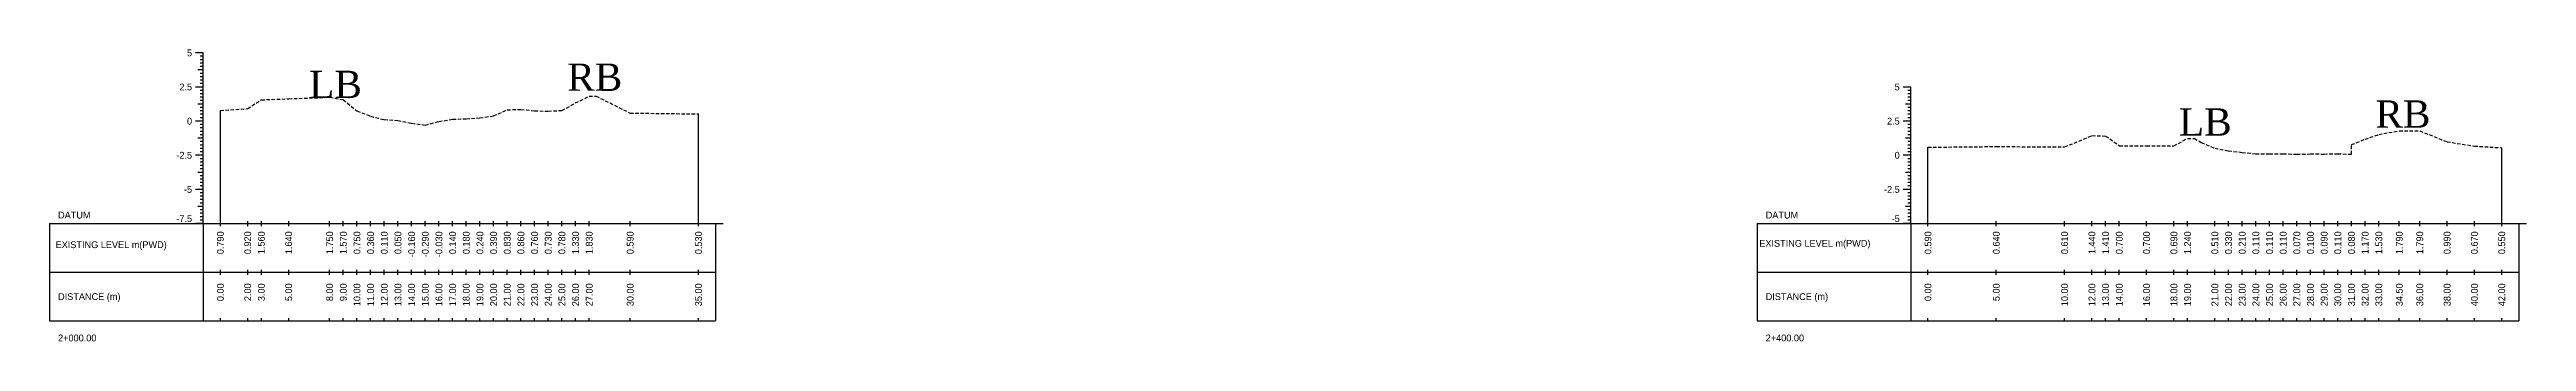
# Model space of a CAD drawing. Header units: inches. Extents: x 2552 to 3818, y -1499 to -1059.
# Drawn here: x 3636.4 to 3817.7, y -1239.3 to -1217.9 of the extents above; entities that cross this region are included whole.
import ezdxf
from ezdxf.enums import TextEntityAlignment as Align

# ---------------------------------------------------------------- set-up
doc = ezdxf.new("R2010")
doc.units = ezdxf.units.IN
doc.header["$MEASUREMENT"] = 0
doc.linetypes.add('HIDDEN', pattern=[0.375, 0.25, -0.125])
doc.layers.add('CS_Drawing', color=7, linetype='Continuous')
doc.layers.add('GL', color=3, linetype='HIDDEN')
doc.styles.add('romans', font='romans.shx')

msp = doc.modelspace()

# ---------------------------------------------------------------- linework, layer by layer
at = {"layer": 'CS_Drawing'}
for p, q in [((3647.63, -1218.17), (3647.06, -1218.17)), ((3647.63, -1218.17), (3647.23, -1218.17)), ((3647.63, -1218.17), (3647.4, -1218.17)), ((3647.63, -1230.67), (3647.63, -1218.17)), ((3647.63, -1219.42), (3647.23, -1219.42)), ((3647.63, -1218.42), (3647.4, -1218.42)), ((3647.63, -1218.67), (3647.4, -1218.67)), ((3647.63, -1218.92), (3647.4, -1218.92)), ((3647.63, -1219.17), (3647.4, -1219.17)), ((3647.63, -1219.42), (3647.4, -1219.42)), ((3647.63, -1219.67), (3647.4, -1219.67)), ((3647.63, -1219.92), (3647.4, -1219.92)), ((3647.63, -1220.17), (3647.4, -1220.17)), ((3647.63, -1220.67), (3647.06, -1220.67)), ((3647.63, -1220.67), (3647.23, -1220.67)), ((3647.63, -1221.92), (3647.23, -1221.92)), ((3647.63, -1220.42), (3647.4, -1220.42)), ((3647.63, -1220.67), (3647.4, -1220.67)), ((3647.63, -1220.92), (3647.4, -1220.92)), ((3647.63, -1221.17), (3647.4, -1221.17)), ((3647.63, -1221.42), (3647.4, -1221.42)), ((3647.63, -1221.67), (3647.4, -1221.67)), ((3647.63, -1221.92), (3647.4, -1221.92)), ((3772.63, -1220.67), (3772.06, -1220.67)), ((3772.63, -1220.67), (3772.23, -1220.67)), ((3772.63, -1221.92), (3772.23, -1221.92)), ((3772.63, -1220.67), (3772.4, -1220.67)), ((3772.63, -1220.92), (3772.4, -1220.92)), ((3772.63, -1221.17), (3772.4, -1221.17)), ((3772.63, -1221.42), (3772.4, -1221.42)), ((3772.63, -1221.67), (3772.4, -1221.67)), ((3772.63, -1221.92), (3772.4, -1221.92)), ((3772.63, -1230.67), (3772.63, -1220.67)), ((3647.63, -1223.17), (3647.06, -1223.17)), ((3647.63, -1223.17), (3647.23, -1223.17)), ((3647.63, -1222.17), (3647.4, -1222.17)), ((3647.63, -1222.42), (3647.4, -1222.42)), ((3647.63, -1222.67), (3647.4, -1222.67)), ((3647.63, -1222.92), (3647.4, -1222.92)), ((3647.63, -1223.17), (3647.4, -1223.17)), ((3647.63, -1223.42), (3647.4, -1223.42)), ((3647.63, -1223.67), (3647.4, -1223.67)), ((3648.88, -1230.67), (3648.88, -1222.38)), ((3683.88, -1230.67), (3683.88, -1222.64)), ((3772.63, -1223.17), (3772.06, -1223.17)), ((3772.63, -1223.17), (3772.23, -1223.17)), ((3772.63, -1222.17), (3772.4, -1222.17)), ((3772.63, -1222.42), (3772.4, -1222.42)), ((3772.63, -1222.67), (3772.4, -1222.67)), ((3772.63, -1222.92), (3772.4, -1222.92)), ((3772.63, -1223.17), (3772.4, -1223.17)), ((3772.63, -1223.42), (3772.4, -1223.42)), ((3772.63, -1223.67), (3772.4, -1223.67)), ((3647.63, -1224.42), (3647.23, -1224.42)), ((3647.63, -1223.92), (3647.4, -1223.92)), ((3647.63, -1224.17), (3647.4, -1224.17)), ((3647.63, -1224.42), (3647.4, -1224.42)), ((3647.63, -1224.67), (3647.4, -1224.67)), ((3647.63, -1224.92), (3647.4, -1224.92)), ((3647.63, -1225.17), (3647.4, -1225.17)), ((3647.63, -1225.42), (3647.4, -1225.42)), ((3772.63, -1224.42), (3772.23, -1224.42)), ((3772.63, -1223.92), (3772.4, -1223.92)), ((3772.63, -1224.17), (3772.4, -1224.17)), ((3772.63, -1224.42), (3772.4, -1224.42)), ((3772.63, -1224.67), (3772.4, -1224.67)), ((3772.63, -1224.92), (3772.4, -1224.92)), ((3772.63, -1225.17), (3772.4, -1225.17)), ((3772.63, -1225.42), (3772.4, -1225.42)), ((3773.88, -1230.67), (3773.88, -1225.08)), ((3815.88, -1230.67), (3815.88, -1225.12)), ((3647.63, -1225.67), (3647.06, -1225.67)), ((3647.63, -1225.67), (3647.23, -1225.67)), ((3647.63, -1226.92), (3647.23, -1226.92)), ((3647.63, -1225.67), (3647.4, -1225.67)), ((3647.63, -1225.92), (3647.4, -1225.92)), ((3647.63, -1226.17), (3647.4, -1226.17)), ((3647.63, -1226.42), (3647.4, -1226.42)), ((3647.63, -1226.67), (3647.4, -1226.67)), ((3647.63, -1226.92), (3647.4, -1226.92)), ((3647.63, -1227.17), (3647.4, -1227.17)), ((3647.63, -1227.42), (3647.4, -1227.42)), ((3772.63, -1225.67), (3772.06, -1225.67)), ((3772.63, -1225.67), (3772.23, -1225.67)), ((3772.63, -1226.92), (3772.23, -1226.92)), ((3772.63, -1225.67), (3772.4, -1225.67)), ((3772.63, -1225.92), (3772.4, -1225.92)), ((3772.63, -1226.17), (3772.4, -1226.17)), ((3772.63, -1226.42), (3772.4, -1226.42)), ((3772.63, -1226.67), (3772.4, -1226.67)), ((3772.63, -1226.92), (3772.4, -1226.92)), ((3772.63, -1227.17), (3772.4, -1227.17)), ((3772.63, -1227.42), (3772.4, -1227.42)), ((3647.63, -1228.17), (3647.06, -1228.17)), ((3647.63, -1228.17), (3647.23, -1228.17)), ((3647.63, -1227.67), (3647.4, -1227.67)), ((3647.63, -1227.92), (3647.4, -1227.92)), ((3647.63, -1228.17), (3647.4, -1228.17)), ((3647.63, -1228.42), (3647.4, -1228.42)), ((3647.63, -1228.67), (3647.4, -1228.67)), ((3647.63, -1228.92), (3647.4, -1228.92)), ((3647.63, -1229.17), (3647.4, -1229.17)), ((3772.63, -1228.17), (3772.06, -1228.17)), ((3772.63, -1228.17), (3772.23, -1228.17)), ((3772.63, -1227.67), (3772.4, -1227.67)), ((3772.63, -1227.92), (3772.4, -1227.92)), ((3772.63, -1228.17), (3772.4, -1228.17)), ((3772.63, -1228.42), (3772.4, -1228.42)), ((3772.63, -1228.67), (3772.4, -1228.67)), ((3772.63, -1228.92), (3772.4, -1228.92)), ((3772.63, -1229.17), (3772.4, -1229.17)), ((3636.38, -1230.67), (3647.63, -1230.67)), ((3636.38, -1230.67), (3636.38, -1237.8)), ((3647.63, -1230.67), (3647.06, -1230.67)), ((3647.63, -1229.42), (3647.23, -1229.42)), ((3647.63, -1230.67), (3647.23, -1230.67)), ((3647.63, -1229.42), (3647.4, -1229.42)), ((3647.63, -1229.67), (3647.4, -1229.67)), ((3647.63, -1229.92), (3647.4, -1229.92)), ((3647.63, -1230.17), (3647.4, -1230.17)), ((3647.63, -1230.42), (3647.4, -1230.42)), ((3647.63, -1230.67), (3647.4, -1230.67)), ((3647.63, -1230.67), (3685.13, -1230.67)), ((3647.63, -1230.67), (3647.63, -1237.8)), ((3648.88, -1230.86), (3648.88, -1230.49)), ((3650.88, -1230.86), (3650.88, -1230.49)), ((3651.88, -1230.86), (3651.88, -1230.49)), ((3653.88, -1230.86), (3653.88, -1230.49)), ((3656.88, -1230.86), (3656.88, -1230.49)), ((3657.88, -1230.86), (3657.88, -1230.49)), ((3658.88, -1230.86), (3658.88, -1230.49)), ((3659.88, -1230.86), (3659.88, -1230.49)), ((3660.88, -1230.86), (3660.88, -1230.49)), ((3661.88, -1230.86), (3661.88, -1230.49)), ((3662.88, -1230.86), (3662.88, -1230.49)), ((3663.88, -1230.86), (3663.88, -1230.49)), ((3664.88, -1230.86), (3664.88, -1230.49)), ((3665.88, -1230.86), (3665.88, -1230.49)), ((3666.88, -1230.86), (3666.88, -1230.49)), ((3667.88, -1230.86), (3667.88, -1230.49)), ((3668.88, -1230.86), (3668.88, -1230.49)), ((3669.88, -1230.86), (3669.88, -1230.49)), ((3670.88, -1230.86), (3670.88, -1230.49)), ((3671.88, -1230.86), (3671.88, -1230.49)), ((3672.88, -1230.86), (3672.88, -1230.49)), ((3673.88, -1230.86), (3673.88, -1230.49)), ((3674.88, -1230.86), (3674.88, -1230.49)), ((3675.88, -1230.86), (3675.88, -1230.49)), ((3678.88, -1230.86), (3678.88, -1230.49)), ((3683.88, -1230.86), (3683.88, -1230.49)), ((3685.13, -1230.67), (3685.69, -1230.67)), ((3685.13, -1230.67), (3685.52, -1230.67)), ((3685.13, -1230.67), (3685.35, -1230.67)), ((3685.13, -1230.67), (3685.13, -1237.8)), ((3761.38, -1230.67), (3772.63, -1230.67)), ((3761.38, -1230.67), (3761.38, -1237.8)), ((3772.63, -1230.67), (3772.06, -1230.67)), ((3772.63, -1229.42), (3772.23, -1229.42)), ((3772.63, -1230.67), (3772.23, -1230.67)), ((3772.63, -1229.42), (3772.4, -1229.42)), ((3772.63, -1229.67), (3772.4, -1229.67)), ((3772.63, -1229.92), (3772.4, -1229.92)), ((3772.63, -1230.17), (3772.4, -1230.17)), ((3772.63, -1230.42), (3772.4, -1230.42)), ((3772.63, -1230.67), (3772.4, -1230.67)), ((3772.63, -1230.67), (3817.13, -1230.67)), ((3772.63, -1230.67), (3772.63, -1237.8)), ((3773.88, -1230.86), (3773.88, -1230.49)), ((3778.88, -1230.86), (3778.88, -1230.49)), ((3783.88, -1230.86), (3783.88, -1230.49)), ((3785.88, -1230.86), (3785.88, -1230.49)), ((3786.88, -1230.86), (3786.88, -1230.49)), ((3787.88, -1230.86), (3787.88, -1230.49)), ((3789.88, -1230.86), (3789.88, -1230.49)), ((3791.88, -1230.86), (3791.88, -1230.49)), ((3792.88, -1230.86), (3792.88, -1230.49)), ((3794.88, -1230.86), (3794.88, -1230.49)), ((3795.88, -1230.86), (3795.88, -1230.49)), ((3796.88, -1230.86), (3796.88, -1230.49)), ((3797.88, -1230.86), (3797.88, -1230.49)), ((3798.88, -1230.86), (3798.88, -1230.49)), ((3799.88, -1230.86), (3799.88, -1230.49)), ((3800.88, -1230.86), (3800.88, -1230.49)), ((3801.88, -1230.86), (3801.88, -1230.49)), ((3802.88, -1230.86), (3802.88, -1230.49)), ((3803.88, -1230.86), (3803.88, -1230.49)), ((3804.88, -1230.86), (3804.88, -1230.49)), ((3805.88, -1230.86), (3805.88, -1230.49)), ((3806.88, -1230.86), (3806.88, -1230.49)), ((3808.38, -1230.86), (3808.38, -1230.49)), ((3809.88, -1230.86), (3809.88, -1230.49)), ((3811.88, -1230.86), (3811.88, -1230.49)), ((3813.88, -1230.86), (3813.88, -1230.49)), ((3815.88, -1230.86), (3815.88, -1230.49)), ((3817.13, -1230.67), (3817.69, -1230.67)), ((3817.13, -1230.67), (3817.52, -1230.67)), ((3817.13, -1230.67), (3817.35, -1230.67)), ((3817.13, -1230.67), (3817.13, -1237.8)), ((3636.38, -1234.24), (3647.63, -1234.24)), ((3647.63, -1234.24), (3685.13, -1234.24)), ((3647.63, -1234.24), (3685.13, -1234.24)), ((3648.88, -1234.42), (3648.88, -1234.05)), ((3650.88, -1234.42), (3650.88, -1234.05)), ((3651.88, -1234.42), (3651.88, -1234.05)), ((3653.88, -1234.42), (3653.88, -1234.05)), ((3656.88, -1234.42), (3656.88, -1234.05)), ((3657.88, -1234.42), (3657.88, -1234.05)), ((3658.88, -1234.42), (3658.88, -1234.05)), ((3659.88, -1234.42), (3659.88, -1234.05)), ((3660.88, -1234.42), (3660.88, -1234.05)), ((3661.88, -1234.42), (3661.88, -1234.05)), ((3662.88, -1234.42), (3662.88, -1234.05)), ((3663.88, -1234.42), (3663.88, -1234.05)), ((3664.88, -1234.42), (3664.88, -1234.05)), ((3665.88, -1234.42), (3665.88, -1234.05)), ((3666.88, -1234.42), (3666.88, -1234.05)), ((3667.88, -1234.42), (3667.88, -1234.05)), ((3668.88, -1234.42), (3668.88, -1234.05)), ((3669.88, -1234.42), (3669.88, -1234.05)), ((3670.88, -1234.42), (3670.88, -1234.05)), ((3671.88, -1234.42), (3671.88, -1234.05)), ((3672.88, -1234.42), (3672.88, -1234.05)), ((3673.88, -1234.42), (3673.88, -1234.05)), ((3674.88, -1234.42), (3674.88, -1234.05)), ((3675.88, -1234.42), (3675.88, -1234.05)), ((3678.88, -1234.42), (3678.88, -1234.05)), ((3683.88, -1234.42), (3683.88, -1234.05)), ((3761.38, -1234.24), (3772.63, -1234.24)), ((3772.63, -1234.24), (3817.13, -1234.24)), ((3772.63, -1234.24), (3817.13, -1234.24)), ((3773.88, -1234.42), (3773.88, -1234.05)), ((3778.88, -1234.42), (3778.88, -1234.05)), ((3783.88, -1234.42), (3783.88, -1234.05)), ((3785.88, -1234.42), (3785.88, -1234.05)), ((3786.88, -1234.42), (3786.88, -1234.05)), ((3787.88, -1234.42), (3787.88, -1234.05)), ((3789.88, -1234.42), (3789.88, -1234.05)), ((3791.88, -1234.42), (3791.88, -1234.05)), ((3792.88, -1234.42), (3792.88, -1234.05)), ((3794.88, -1234.42), (3794.88, -1234.05)), ((3795.88, -1234.42), (3795.88, -1234.05)), ((3796.88, -1234.42), (3796.88, -1234.05)), ((3797.88, -1234.42), (3797.88, -1234.05)), ((3798.88, -1234.42), (3798.88, -1234.05)), ((3799.88, -1234.42), (3799.88, -1234.05)), ((3800.88, -1234.42), (3800.88, -1234.05)), ((3801.88, -1234.42), (3801.88, -1234.05)), ((3802.88, -1234.42), (3802.88, -1234.05)), ((3803.88, -1234.42), (3803.88, -1234.05)), ((3804.88, -1234.42), (3804.88, -1234.05)), ((3805.88, -1234.42), (3805.88, -1234.05)), ((3806.88, -1234.42), (3806.88, -1234.05)), ((3808.38, -1234.42), (3808.38, -1234.05)), ((3809.88, -1234.42), (3809.88, -1234.05)), ((3811.88, -1234.42), (3811.88, -1234.05)), ((3813.88, -1234.42), (3813.88, -1234.05)), ((3815.88, -1234.42), (3815.88, -1234.05)), ((3636.38, -1237.8), (3647.63, -1237.8)), ((3647.63, -1237.8), (3685.13, -1237.8)), ((3648.88, -1237.8), (3648.88, -1237.61)), ((3650.88, -1237.8), (3650.88, -1237.61)), ((3651.88, -1237.8), (3651.88, -1237.61)), ((3653.88, -1237.8), (3653.88, -1237.61)), ((3656.88, -1237.8), (3656.88, -1237.61)), ((3657.88, -1237.8), (3657.88, -1237.61)), ((3658.88, -1237.8), (3658.88, -1237.61)), ((3659.88, -1237.8), (3659.88, -1237.61)), ((3660.88, -1237.8), (3660.88, -1237.61)), ((3661.88, -1237.8), (3661.88, -1237.61)), ((3662.88, -1237.8), (3662.88, -1237.61)), ((3663.88, -1237.8), (3663.88, -1237.61)), ((3664.88, -1237.8), (3664.88, -1237.61)), ((3665.88, -1237.8), (3665.88, -1237.61)), ((3666.88, -1237.8), (3666.88, -1237.61)), ((3667.88, -1237.8), (3667.88, -1237.61)), ((3668.88, -1237.8), (3668.88, -1237.61)), ((3669.88, -1237.8), (3669.88, -1237.61)), ((3670.88, -1237.8), (3670.88, -1237.61)), ((3671.88, -1237.8), (3671.88, -1237.61)), ((3672.88, -1237.8), (3672.88, -1237.61)), ((3673.88, -1237.8), (3673.88, -1237.61)), ((3674.88, -1237.8), (3674.88, -1237.61)), ((3675.88, -1237.8), (3675.88, -1237.61)), ((3678.88, -1237.8), (3678.88, -1237.61)), ((3683.88, -1237.8), (3683.88, -1237.61)), ((3761.38, -1237.8), (3772.63, -1237.8)), ((3772.63, -1237.8), (3817.13, -1237.8)), ((3773.88, -1237.8), (3773.88, -1237.61)), ((3778.88, -1237.8), (3778.88, -1237.61)), ((3783.88, -1237.8), (3783.88, -1237.61)), ((3785.88, -1237.8), (3785.88, -1237.61)), ((3786.88, -1237.8), (3786.88, -1237.61)), ((3787.88, -1237.8), (3787.88, -1237.61)), ((3789.88, -1237.8), (3789.88, -1237.61)), ((3791.88, -1237.8), (3791.88, -1237.61)), ((3792.88, -1237.8), (3792.88, -1237.61)), ((3794.88, -1237.8), (3794.88, -1237.61)), ((3795.88, -1237.8), (3795.88, -1237.61)), ((3796.88, -1237.8), (3796.88, -1237.61)), ((3797.88, -1237.8), (3797.88, -1237.61)), ((3798.88, -1237.8), (3798.88, -1237.61)), ((3799.88, -1237.8), (3799.88, -1237.61)), ((3800.88, -1237.8), (3800.88, -1237.61)), ((3801.88, -1237.8), (3801.88, -1237.61)), ((3802.88, -1237.8), (3802.88, -1237.61)), ((3803.88, -1237.8), (3803.88, -1237.61)), ((3804.88, -1237.8), (3804.88, -1237.61)), ((3805.88, -1237.8), (3805.88, -1237.61)), ((3806.88, -1237.8), (3806.88, -1237.61)), ((3808.38, -1237.8), (3808.38, -1237.61)), ((3809.88, -1237.8), (3809.88, -1237.61)), ((3811.88, -1237.8), (3811.88, -1237.61)), ((3813.88, -1237.8), (3813.88, -1237.61)), ((3815.88, -1237.8), (3815.88, -1237.61))]:
    msp.add_line(p, q, dxfattribs=at)
at = {"layer": 'GL'}
for points in [[(3648.88, -1222.38), (3650.88, -1222.25), (3651.88, -1221.61), (3653.88, -1221.53), (3656.88, -1221.42), (3657.88, -1221.6), (3658.88, -1222.42), (3659.88, -1222.81), (3660.88, -1223.06), (3661.88, -1223.12), (3662.88, -1223.33), (3663.88, -1223.46), (3664.88, -1223.2), (3665.88, -1223.03), (3666.88, -1222.99), (3667.88, -1222.93), (3668.88, -1222.78), (3669.88, -1222.34), (3670.88, -1222.31), (3671.88, -1222.41), (3672.88, -1222.44), (3673.88, -1222.39), (3674.88, -1221.84), (3675.88, -1221.34), (3676.38, -1221.34), (3678.88, -1222.58), (3683.88, -1222.64)], [(3773.88, -1225.08), (3778.88, -1225.03), (3783.88, -1225.06), (3785.88, -1224.23), (3786.88, -1224.26), (3787.88, -1224.97), (3789.88, -1224.97), (3791.88, -1224.98), (3792.88, -1224.43), (3793.38, -1224.43), (3793.88, -1224.73), (3794.88, -1225.16), (3795.88, -1225.34), (3796.88, -1225.46), (3797.88, -1225.56), (3798.88, -1225.56), (3799.88, -1225.56), (3800.88, -1225.6), (3801.88, -1225.57), (3802.88, -1225.58), (3803.88, -1225.56), (3804.88, -1225.59), (3804.88, -1224.89), (3805.88, -1224.5), (3806.88, -1224.14), (3808.38, -1223.88), (3809.88, -1223.88), (3811.88, -1224.68), (3813.88, -1225), (3815.88, -1225.12)]]:
    msp.add_lwpolyline(points, dxfattribs=at)

# ---------------------------------------------------------------- texts
at = {"char_height": 2, "width": 204.3733, "attachment_point": 1, "style": 'romans'}
for s, insert in [('{\\fTimes New Roman|b0|i0|c0|p18;LB}', (3655.38, -1219.48)), ('{\\fTimes New Roman|b0|i0|c0|p18;RB}', (3674.27, -1218.95)), ('{\\fTimes New Roman|b0|i0|c0|p18;RB}', (3806.63, -1221.65)), ('{\\fTimes New Roman|b0|i0|c0|p18;LB}', (3792.25, -1222.23))]:
    msp.add_mtext(s, dxfattribs=dict(at, insert=insert))
at = {"layer": 'CS_Drawing'}
for s, p in [('5', (3646.81, -1218.17)), ('2.5', (3646.81, -1220.67)), ('5', (3771.81, -1220.67)), ('0', (3646.81, -1223.17)), ('2.5', (3771.81, -1223.17)), ('-2.5', (3646.81, -1225.67)), ('0', (3771.81, -1225.67)), ('-5', (3646.81, -1228.17)), ('-2.5', (3771.81, -1228.17))]:
    msp.add_text(s, height=0.5, dxfattribs=at).set_placement(p, align=Align.MIDDLE_RIGHT)
for s, p in [('DATUM', (3637, -1230.05)), ('DATUM', (3762, -1230.05)), ('EXISTING LEVEL m(PWD)', (3636.82, -1232.22)), ('EXISTING LEVEL m(PWD)', (3761.53, -1232.12)), ('DISTANCE (m)', (3637, -1236.02)), ('DISTANCE (m)', (3762, -1236.02)), ('2+000.00', (3637, -1239.05)), ('2+400.00', (3762, -1239.05))]:
    msp.add_text(s, height=0.5, dxfattribs=at).set_placement(p, align=Align.MIDDLE_LEFT)
for s, p in [('-7.5', (3646.81, -1230.56)), ('-5', (3771.81, -1230.56))]:
    msp.add_text(s, height=0.5, dxfattribs=at).set_placement(p, align=Align.RIGHT)
for s, p in [('0.790', (3648.88, -1231.24)), ('0.920', (3650.88, -1231.24)), ('1.560', (3651.88, -1231.24)), ('1.640', (3653.88, -1231.24)), ('1.750', (3656.88, -1231.24)), ('1.570', (3657.88, -1231.24)), ('0.750', (3658.88, -1231.24)), ('0.360', (3659.88, -1231.24)), ('0.110', (3660.88, -1231.24)), ('0.050', (3661.88, -1231.24)), ('-0.160', (3662.88, -1231.24)), ('-0.290', (3663.88, -1231.24)), ('-0.030', (3664.88, -1231.24)), ('0.140', (3665.88, -1231.24)), ('0.180', (3666.88, -1231.24)), ('0.240', (3667.88, -1231.24)), ('0.390', (3668.88, -1231.24)), ('0.830', (3669.88, -1231.24)), ('0.860', (3670.88, -1231.24)), ('0.760', (3671.88, -1231.24)), ('0.730', (3672.88, -1231.24)), ('0.780', (3673.88, -1231.24)), ('1.330', (3674.88, -1231.24)), ('1.830', (3675.88, -1231.24)), ('0.590', (3678.88, -1231.24)), ('0.530', (3683.88, -1231.24)), ('0.590', (3773.88, -1231.24)), ('0.640', (3778.88, -1231.24)), ('0.610', (3783.88, -1231.24)), ('1.440', (3785.88, -1231.24)), ('1.410', (3786.88, -1231.24)), ('0.700', (3787.88, -1231.24)), ('0.700', (3789.88, -1231.24)), ('0.690', (3791.88, -1231.24)), ('1.240', (3792.88, -1231.24)), ('0.510', (3794.88, -1231.24)), ('0.330', (3795.88, -1231.24)), ('0.210', (3796.88, -1231.24)), ('0.110', (3797.88, -1231.24)), ('0.110', (3798.88, -1231.24)), ('0.110', (3799.88, -1231.24)), ('0.070', (3800.88, -1231.24)), ('0.100', (3801.88, -1231.24)), ('0.090', (3802.88, -1231.24)), ('0.110', (3803.88, -1231.24)), ('0.080', (3804.88, -1231.24)), ('1.170', (3805.88, -1231.24)), ('1.530', (3806.88, -1231.24)), ('1.790', (3808.38, -1231.24)), ('1.790', (3809.88, -1231.24)), ('0.990', (3811.88, -1231.24)), ('0.670', (3813.88, -1231.24)), ('0.550', (3815.88, -1231.24)), ('0.00', (3648.88, -1235.05)), ('2.00', (3650.88, -1235.05)), ('3.00', (3651.88, -1235.05)), ('5.00', (3653.88, -1235.05)), ('8.00', (3656.88, -1235.05)), ('9.00', (3657.88, -1235.05)), ('10.00', (3658.88, -1235.05)), ('11.00', (3659.88, -1235.05)), ('12.00', (3660.88, -1235.05)), ('13.00', (3661.88, -1235.05)), ('14.00', (3662.88, -1235.05)), ('15.00', (3663.88, -1235.05)), ('16.00', (3664.88, -1235.05)), ('17.00', (3665.88, -1235.05)), ('18.00', (3666.88, -1235.05)), ('19.00', (3667.88, -1235.05)), ('20.00', (3668.88, -1235.05)), ('21.00', (3669.88, -1235.05)), ('22.00', (3670.88, -1235.05)), ('23.00', (3671.88, -1235.05)), ('24.00', (3672.88, -1235.05)), ('25.00', (3673.88, -1235.05)), ('26.00', (3674.88, -1235.05)), ('27.00', (3675.88, -1235.05)), ('30.00', (3678.88, -1235.05)), ('35.00', (3683.88, -1235.05)), ('0.00', (3773.88, -1235.05)), ('5.00', (3778.88, -1235.05)), ('10.00', (3783.88, -1235.05)), ('12.00', (3785.88, -1235.05)), ('13.00', (3786.88, -1235.05)), ('14.00', (3787.88, -1235.05)), ('16.00', (3789.88, -1235.05)), ('18.00', (3791.88, -1235.05)), ('19.00', (3792.88, -1235.05)), ('21.00', (3794.88, -1235.05)), ('22.00', (3795.88, -1235.05)), ('23.00', (3796.88, -1235.05)), ('24.00', (3797.88, -1235.05)), ('25.00', (3798.88, -1235.05)), ('26.00', (3799.88, -1235.05)), ('27.00', (3800.88, -1235.05)), ('28.00', (3801.88, -1235.05)), ('29.00', (3802.88, -1235.05)), ('30.00', (3803.88, -1235.05)), ('31.00', (3804.88, -1235.05)), ('32.00', (3805.88, -1235.05)), ('33.00', (3806.88, -1235.05)), ('34.50', (3808.38, -1235.05)), ('36.00', (3809.88, -1235.05)), ('38.00', (3811.88, -1235.05)), ('40.00', (3813.88, -1235.05)), ('42.00', (3815.88, -1235.05))]:
    msp.add_text(s, height=0.5, rotation=90, dxfattribs=at).set_placement(p, align=Align.MIDDLE_RIGHT)

doc.saveas('drawing.dxf')
